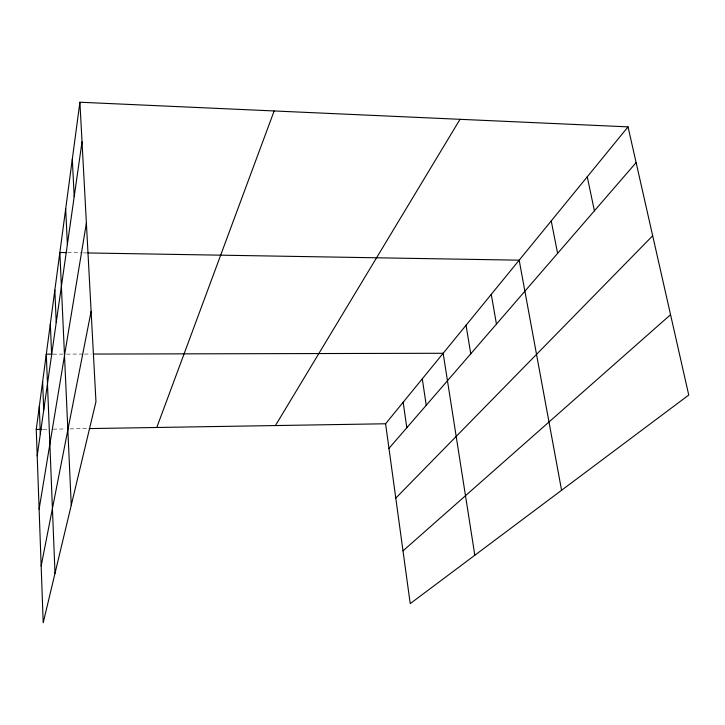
<?xml version="1.0" encoding="UTF-8"?>
<svg xmlns="http://www.w3.org/2000/svg" width="725" height="725" viewBox="0 0 725 725"><rect width="100%" height="100%" fill="white"/><g stroke="black" fill="none" stroke-linecap="round" stroke-linejoin="round"><path stroke-width="0.54" stroke-dasharray="3.62 2.72" d="M43.02 429.327L47.533 429.245M53.179 429.155L65.594 428.955M70.108 428.883L88.169 428.593M53.043 354.144L65.431 354.117M66.555 354.108L83.438 354.072M84.562 354.072L91.323 354.054M67.688 252.617L82.224 252.862M83.339 252.88L86.692 252.934"/><path stroke-width="1.09" d="M79.904 102.225L95.963 401.686L43.201 622.775L36.25 429.436L79.904 102.225L628.031 126.866L688.75 395.053L410.223 603.617L385.6 423.772L628.031 126.866M37.202 455.808L82.025 141.792M39.114 509.195L86.384 223.101M41.162 565.935L91.114 311.342M156.781 427.478L274.15 110.952M275.437 425.557L460.031 119.317M388.962 448.376L636.115 162.599M395.778 498.12L652.681 235.752M403 550.873L670.553 314.695M36.25 429.436L41.896 429.345M89.293 428.575L385.6 423.772M51.919 354.144L46.291 354.153L55 573.339M93.57 354.054L443.156 353.274L474.821 555.241M66.564 252.599L59.858 252.481L71.249 505.234M87.816 252.953L519.173 260.175L561.576 490.281M587.259 176.8L594.409 210.83M551.236 220.917L557.607 253.378M491.269 294.35L496.444 324.102M466.048 325.235L470.761 353.8M422.285 378.84L426.237 405.284M403.163 402.248L406.807 427.741M72.31 159.165L74.195 196.656M65.685 208.818L67.371 244.425M54.837 290.118L56.233 322.489M50.342 323.812L51.62 354.779M42.63 381.622L43.718 410.114M39.295 406.607L40.31 434.003"/></g></svg>
